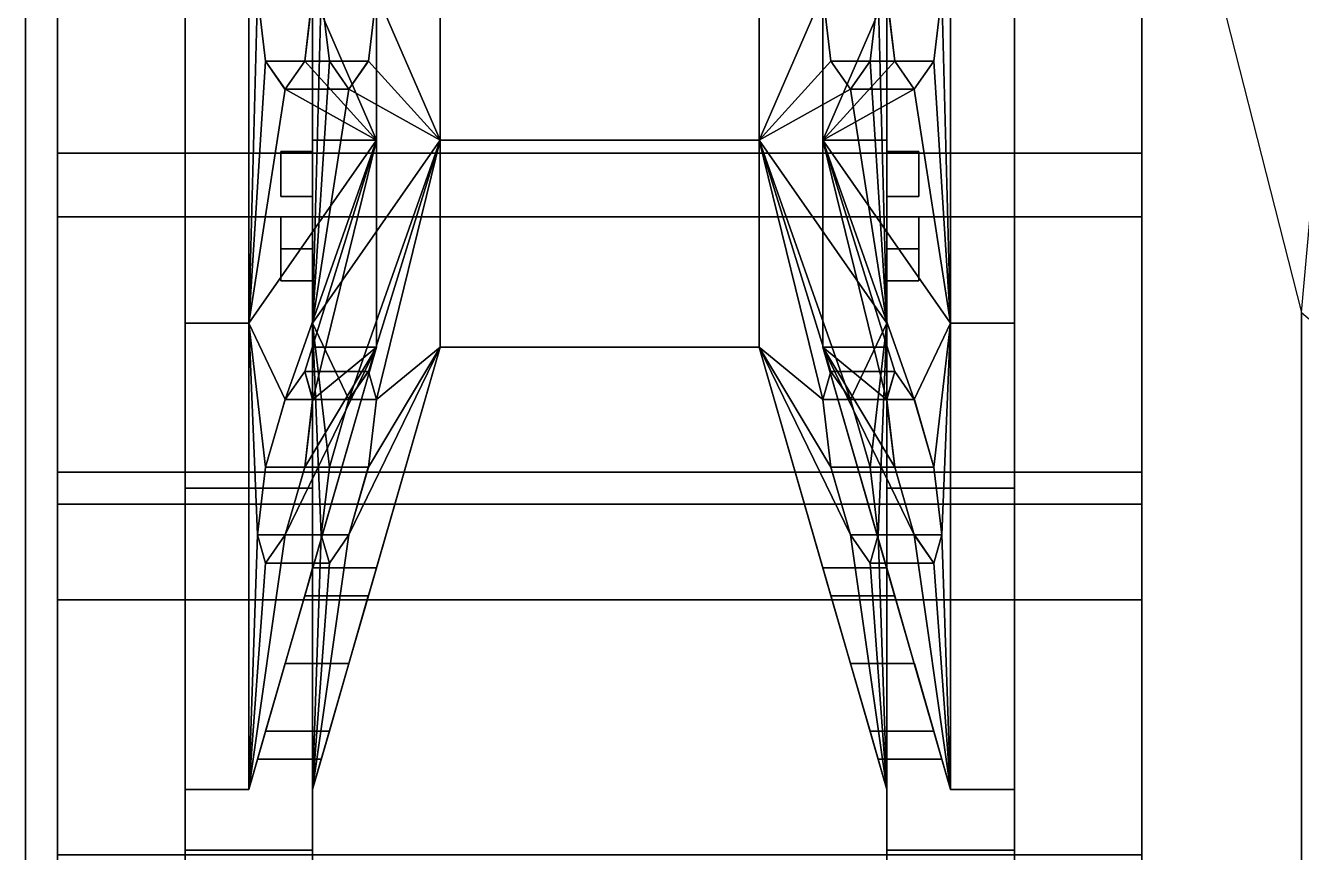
# Model space of a CAD drawing. Header units: millimetres. Extents: x -1.27 to 1.27, y -3.16 to 6.57.
# Drawn here: x -1.26 to -0.86, y -2.2692 to -2.01 of the extents above; entities that cross this region are included whole.
import ezdxf

# ---------------------------------------------------------------- set-up
doc = ezdxf.new("R2010")
doc.units = ezdxf.units.MM
for name, color, linetype in [('fenders', 6, 'Continuous'), ('tracks', 3, 'Continuous'), ('wheels', 2, 'Continuous')]:
    doc.layers.add(name, color=color, linetype=linetype)

msp = doc.modelspace()

# ---------------------------------------------------------------- linework, layer by layer
msp.add_3dface([(-0.71877, -0.53, 1.81755), (-0.71877, -0.53, 1.81755), (-1.26, -0.53, 1.17), (-0.86, -2.1, 1.17)])
at = {"layer": 'fenders'}
for points in [[(-1.26, -2.41, 1.13), (-1.26, 2.13, 1.13), (-1.26, 2.1263, 1.17), (-1.26, -0.53, 1.17)], [(-0.86, -2.1, 1.17), (-0.86, -2.41, 1.17), (-1.26, -2.41, 1.17), (-1.26, -0.53, 1.17)], [(-1.26, -0.53, 1.17), (-1.26, -2.41, 1.17), (-1.26, -2.41, 1.13)], [(-0.67, -2.26, 0.38), (-0.67, -2.26, 0.38), (-0.86, -2.41, 1.17), (-0.86, -2.1, 1.17)]]:
    msp.add_3dface(points, dxfattribs=at)
at = {"layer": 'tracks'}
for points in [[(-1.25, 0, 0.98), (-1.25, -2.07, 0.94), (-0.91, -2.07, 0.94), (-0.91, 0, 0.98)], [(-1.25, -2.05, 0.91), (-1.25, -2.07, 0.94), (-1.25, 0, 0.98), (-1.25, 0, 0.95)], [(-0.91, 0, 0.95), (-0.91, -2.05, 0.91), (-1.25, -2.05, 0.91), (-1.25, 0, 0.95)], [(-0.91, 0, 0.98), (-0.91, -2.07, 0.94), (-0.91, -2.05, 0.91), (-0.91, 0, 0.95)], [(-0.91, -2.15, 0.33), (-0.91, -1.77, 0.11), (-1.25, -1.77, 0.11), (-1.25, -2.15, 0.33)], [(-1.25, -1.77, 0.11), (-1.25, -1.8, 0.08), (-1.25, -2.16, 0.29), (-1.25, -2.15, 0.33)], [(-0.91, -2.16, 0.29), (-0.91, -1.8, 0.08), (-0.91, -1.77, 0.11), (-0.91, -2.15, 0.33)], [(-1.25, -2.16, 0.29), (-1.25, -1.8, 0.08), (-0.91, -1.8, 0.08), (-0.91, -2.16, 0.29)], [(-1.25, -2.16, 0.86), (-1.25, -2.19, 0.89), (-1.25, -2.07, 0.94), (-1.25, -2.05, 0.91)], [(-0.91, -2.05, 0.91), (-0.91, -2.16, 0.86), (-1.25, -2.16, 0.86), (-1.25, -2.05, 0.91)], [(-0.91, -2.07, 0.94), (-0.91, -2.19, 0.89), (-0.91, -2.16, 0.86), (-0.91, -2.05, 0.91)], [(-1.25, -2.07, 0.94), (-1.25, -2.19, 0.89), (-0.91, -2.19, 0.89), (-0.91, -2.07, 0.94)], [(-1.25, -2.15, 0.33), (-1.25, -2.16, 0.29), (-1.25, -2.3, 0.41), (-1.25, -2.27, 0.45)], [(-0.91, -2.27, 0.45), (-0.91, -2.15, 0.33), (-1.25, -2.15, 0.33), (-1.25, -2.27, 0.45)], [(-0.91, -2.3, 0.41), (-0.91, -2.16, 0.29), (-0.91, -2.15, 0.33), (-0.91, -2.27, 0.45)], [(-1.25, -2.3, 0.41), (-1.25, -2.16, 0.29), (-0.91, -2.16, 0.29), (-0.91, -2.3, 0.41)], [(-1.25, -2.27, 0.75), (-1.25, -2.3, 0.77), (-1.25, -2.19, 0.89), (-1.25, -2.16, 0.86)], [(-0.91, -2.16, 0.86), (-0.91, -2.27, 0.75), (-1.25, -2.27, 0.75), (-1.25, -2.16, 0.86)], [(-0.91, -2.19, 0.89), (-0.91, -2.3, 0.77), (-0.91, -2.27, 0.75), (-0.91, -2.16, 0.86)], [(-1.25, -2.19, 0.89), (-1.25, -2.3, 0.77), (-0.91, -2.3, 0.77), (-0.91, -2.19, 0.89)]]:
    msp.add_3dface(points, dxfattribs=at)
at = {"layer": 'wheels'}
for points in [[(-1.21, -1.845, 0.33153), (-1.21, -2, 0.29), (-1.21, -2.10332, 0.35055), (-1.21, -1.89668, 0.35055)], [(-1.17, -1.89668, 0.35055), (-1.17, -2.10332, 0.35055), (-1.17, -2, 0.29), (-1.17, -1.845, 0.33153)], [(-0.99, -1.89668, 0.84945), (-0.99, -2.10332, 0.84945), (-0.99, -2, 0.91), (-0.99, -1.845, 0.86847)], [(-0.95, -1.845, 0.86847), (-0.95, -2, 0.91), (-0.95, -2.10332, 0.84945), (-0.95, -1.89668, 0.84945)], [(-1.19, -2.10332, 0.35055), (-1.19, -1.89668, 0.35055), (-1.21, -1.89668, 0.35055), (-1.21, -2.10332, 0.35055)], [(-1.21, -2.155, 0.86847), (-1.21, -2, 0.91), (-1.21, -1.89668, 0.84945), (-1.21, -2.10332, 0.84945)], [(-1.19, -1.89668, 0.84945), (-1.19, -2.10332, 0.84945), (-1.21, -2.10332, 0.84945), (-1.21, -1.89668, 0.84945)], [(-1.19, -1.89668, 0.35055), (-1.19, -2.10332, 0.35055), (-1.18727, -2, 0.36)], [(-1.19, -2.10332, 0.84945), (-1.19, -1.89668, 0.84945), (-1.18727, -2, 0.84)], [(-1.17, -1.89668, 0.35055), (-1.16727, -2, 0.36), (-1.17, -2.10332, 0.35055)], [(-1.17, -2.10332, 0.84945), (-1.17, -1.89668, 0.84945), (-1.17, -2, 0.91), (-1.17, -2.155, 0.86847)], [(-1.17, -2.10332, 0.84945), (-1.16727, -2, 0.84), (-1.17, -1.89668, 0.84945)], [(-0.99, -2.10332, 0.35055), (-0.99273, -2, 0.36), (-0.99, -1.89668, 0.35055)], [(-0.99, -1.89668, 0.84945), (-0.99273, -2, 0.84), (-0.99, -2.10332, 0.84945)], [(-0.99, -2.10332, 0.35055), (-0.99, -1.89668, 0.35055), (-0.99, -2, 0.29), (-0.99, -2.155, 0.33153)], [(-0.97, -2.10332, 0.35055), (-0.97, -1.89668, 0.35055), (-0.97273, -2, 0.36)], [(-0.97, -1.89668, 0.84945), (-0.97, -2.10332, 0.84945), (-0.97273, -2, 0.84)], [(-0.97, -1.89668, 0.35055), (-0.97, -2.10332, 0.35055), (-0.95, -2.10332, 0.35055), (-0.95, -1.89668, 0.35055)], [(-0.97, -2.10332, 0.84945), (-0.97, -1.89668, 0.84945), (-0.95, -1.89668, 0.84945), (-0.95, -2.10332, 0.84945)], [(-0.95, -2.155, 0.33153), (-0.95, -2, 0.29), (-0.95, -1.89668, 0.35055), (-0.95, -2.10332, 0.35055)], [(-1.17, -1.95408, 0.48913), (-1.17, -2.04592, 0.48913), (-1.17, -2, 0.51)], [(-1.15, -1.95408, 0.48913), (-1.15, -2.04592, 0.48913), (-1.17, -2.04592, 0.48913), (-1.17, -1.95408, 0.48913)], [(-1.17, -2.04592, 0.71087), (-1.17, -1.95408, 0.71087), (-1.17, -2, 0.69)], [(-1.15, -2.04592, 0.71087), (-1.15, -1.95408, 0.71087), (-1.17, -1.95408, 0.71087), (-1.17, -2.04592, 0.71087)], [(-1.16995, -2, 0.42), (-1.16995, -2, 0.42), (-1.15, -2.04592, 0.48913), (-1.15, -1.95408, 0.48913)], [(-1.16995, -2, 0.78), (-1.16995, -2, 0.78), (-1.15, -1.95408, 0.71087), (-1.15, -2.04592, 0.71087)], [(-1.13, -1.95408, 0.48913), (-1.13, -2.04592, 0.48913), (-1.15, -2, 0.42)], [(-1.13, -2.04592, 0.71087), (-1.13, -1.95408, 0.71087), (-1.15, -2, 0.78)], [(-1.03, -1.95408, 0.48913), (-1.03, -2.04592, 0.48913), (-1.13, -2.04592, 0.48913), (-1.13, -1.95408, 0.48913)], [(-1.03, -2.04592, 0.71087), (-1.03, -1.95408, 0.71087), (-1.13, -1.95408, 0.71087), (-1.13, -2.04592, 0.71087)], [(-1.03, -2.04592, 0.48913), (-1.03, -1.95408, 0.48913), (-1.01, -2, 0.42)], [(-1.03, -1.95408, 0.71087), (-1.03, -2.04592, 0.71087), (-1.01, -2, 0.78)], [(-0.99005, -2, 0.42), (-0.99005, -2, 0.42), (-1.01, -1.95408, 0.48913), (-1.01, -2.04592, 0.48913)], [(-1.01, -2.04592, 0.48913), (-1.01, -1.95408, 0.48913), (-0.99, -1.95408, 0.48913), (-0.99, -2.04592, 0.48913)], [(-0.99005, -2, 0.78), (-0.99005, -2, 0.78), (-1.01, -2.04592, 0.71087), (-1.01, -1.95408, 0.71087)], [(-1.01, -1.95408, 0.71087), (-1.01, -2.04592, 0.71087), (-0.99, -2.04592, 0.71087), (-0.99, -1.95408, 0.71087)], [(-0.99, -2.04592, 0.48913), (-0.99, -1.95408, 0.48913), (-0.99, -2, 0.51)], [(-0.99, -1.95408, 0.71087), (-0.99, -2.04592, 0.71087), (-0.99, -2, 0.69)], [(-1.17, -2.0495, 0.5505), (-1.17, -2, 0.59), (-1.17, -2, 0.53)], [(-0.99, -2.0495, 0.6495), (-0.99, -2, 0.61), (-0.99, -2, 0.67)], [(-1.21, -2, 0.29), (-1.21, -2.155, 0.33153), (-1.21, -2.10332, 0.35055)], [(-1.17, -2, 0.29), (-1.17, -2.155, 0.33153), (-1.21, -2.155, 0.33153), (-1.21, -2, 0.29)], [(-1.17, -2.155, 0.86847), (-1.17, -2, 0.91), (-1.21, -2, 0.91), (-1.21, -2.155, 0.86847)], [(-1.19, -2.10332, 0.35055), (-1.19, -2.10332, 0.35055), (-1.18474, -2.02121, 0.36879), (-1.18727, -2, 0.36)], [(-1.18727, -2, 0.84), (-1.18727, -2, 0.84), (-1.18474, -2.02121, 0.83121), (-1.19, -2.10332, 0.84945)], [(-1.16474, -2.02121, 0.36879), (-1.16727, -2, 0.36), (-1.18727, -2, 0.36), (-1.18474, -2.02121, 0.36879)], [(-1.16727, -2, 0.84), (-1.16474, -2.02121, 0.83121), (-1.18474, -2.02121, 0.83121), (-1.18727, -2, 0.84)], [(-1.15, -2, 0.42), (-1.15249, -2.02121, 0.41121), (-1.17249, -2.02121, 0.41121), (-1.17, -2, 0.42)], [(-1.17249, -2.02121, 0.41121), (-1.17249, -2.02121, 0.41121), (-1.15, -2.04592, 0.48913), (-1.16995, -2, 0.42)], [(-1.15249, -2.02121, 0.78879), (-1.15, -2, 0.78), (-1.17, -2, 0.78), (-1.17249, -2.02121, 0.78879)], [(-1.16995, -2, 0.78), (-1.16995, -2, 0.78), (-1.15, -2.04592, 0.71087), (-1.17249, -2.02121, 0.78879)], [(-1.17, -2, 0.67), (-1.17, -2.0495, 0.6495), (-1.17, -2.04592, 0.71087)], [(-1.17, -2.04592, 0.71087), (-1.17, -2.01, 0.68), (-1.17, -2, 0.67)], [(-1.17, -2.04592, 0.71087), (-1.17, -2, 0.69), (-1.17, -2.01, 0.68)], [(-1.17, -2, 0.61), (-1.17, -2.01, 0.6), (-1.17, -2.0495, 0.6495)], [(-1.17, -2, 0.67), (-1.17, -2, 0.61), (-1.17, -2.0495, 0.6495)], [(-1.17, -2.01, 0.6), (-1.17, -2, 0.59), (-1.17, -2.0495, 0.5505)], [(-1.17, -2.0495, 0.5505), (-1.17, -2, 0.53), (-1.17, -2.04592, 0.48913)], [(-1.17, -2, 0.51), (-1.17, -2.04592, 0.48913), (-1.17, -2.01, 0.52)], [(-1.17, -2, 0.53), (-1.17, -2.01, 0.52), (-1.17, -2.04592, 0.48913)], [(-1.17, -2.10332, 0.35055), (-1.17, -2.10332, 0.35055), (-1.17, -2.155, 0.33153), (-1.17, -2, 0.29)], [(-1.16727, -2, 0.36), (-1.16474, -2.02121, 0.36879), (-1.17, -2.10332, 0.35055)], [(-1.16474, -2.02121, 0.83121), (-1.16727, -2, 0.84), (-1.17, -2.10332, 0.84945)], [(-1.15, -2, 0.42), (-1.13, -2.04592, 0.48913), (-1.15249, -2.02121, 0.41121)], [(-1.13, -2.04592, 0.71087), (-1.15, -2, 0.78), (-1.15249, -2.02121, 0.78879)], [(-1.03, -2.04592, 0.48913), (-1.01, -2, 0.42), (-1.00751, -2.02121, 0.41121)], [(-1.01, -2, 0.78), (-1.03, -2.04592, 0.71087), (-1.00751, -2.02121, 0.78879)], [(-0.99005, -2, 0.42), (-0.99005, -2, 0.42), (-1.01, -2.04592, 0.48913), (-0.98751, -2.02121, 0.41121)], [(-1.00751, -2.02121, 0.41121), (-1.01, -2, 0.42), (-0.99, -2, 0.42), (-0.98751, -2.02121, 0.41121)], [(-0.98751, -2.02121, 0.78879), (-0.98751, -2.02121, 0.78879), (-1.01, -2.04592, 0.71087), (-0.99005, -2, 0.78)], [(-1.01, -2, 0.78), (-1.00751, -2.02121, 0.78879), (-0.98751, -2.02121, 0.78879), (-0.99, -2, 0.78)], [(-0.99273, -2, 0.36), (-0.99526, -2.02121, 0.36879), (-0.97526, -2.02121, 0.36879), (-0.97273, -2, 0.36)], [(-0.99526, -2.02121, 0.36879), (-0.99273, -2, 0.36), (-0.99, -2.10332, 0.35055)], [(-0.99273, -2, 0.84), (-0.99526, -2.02121, 0.83121), (-0.99, -2.10332, 0.84945)], [(-0.99526, -2.02121, 0.83121), (-0.99273, -2, 0.84), (-0.97273, -2, 0.84), (-0.97526, -2.02121, 0.83121)], [(-0.99, -2, 0.69), (-0.99, -2.04592, 0.71087), (-0.99, -2.01, 0.68)], [(-0.99, -2, 0.67), (-0.99, -2.01, 0.68), (-0.99, -2.04592, 0.71087)], [(-0.99, -2.0495, 0.6495), (-0.99, -2, 0.67), (-0.99, -2.04592, 0.71087)], [(-0.99, -2.155, 0.33153), (-0.99, -2, 0.29), (-0.95, -2, 0.29), (-0.95, -2.155, 0.33153)], [(-0.99, -2.04592, 0.48913), (-0.99, -2.01, 0.52), (-0.99, -2, 0.53)], [(-0.99, -2.04592, 0.48913), (-0.99, -2, 0.51), (-0.99, -2.01, 0.52)], [(-0.99, -2, 0.53), (-0.99, -2.0495, 0.5505), (-0.99, -2.04592, 0.48913)], [(-0.99, -2.01, 0.6), (-0.99, -2, 0.61), (-0.99, -2.0495, 0.6495)], [(-0.99, -2, 0.53), (-0.99, -2, 0.59), (-0.99, -2.0495, 0.5505)], [(-0.99, -2, 0.59), (-0.99, -2.01, 0.6), (-0.99, -2.0495, 0.5505)], [(-0.99, -2, 0.91), (-0.99, -2.155, 0.86847), (-0.95, -2.155, 0.86847), (-0.95, -2, 0.91)], [(-0.99, -2.10332, 0.84945), (-0.99, -2.10332, 0.84945), (-0.99, -2.155, 0.86847), (-0.99, -2, 0.91)], [(-0.97273, -2, 0.36), (-0.97273, -2, 0.36), (-0.97526, -2.02121, 0.36879), (-0.97, -2.10332, 0.35055)], [(-0.97, -2.10332, 0.84945), (-0.97, -2.10332, 0.84945), (-0.97526, -2.02121, 0.83121), (-0.97273, -2, 0.84)], [(-0.95, -2, 0.91), (-0.95, -2.155, 0.86847), (-0.95, -2.10332, 0.84945)], [(-1.17, -2.0495, 0.6495), (-1.17, -2.01, 0.6), (-1.17, -2.07, 0.6)], [(-1.17, -2.07, 0.6), (-1.17, -2.01, 0.6), (-1.17, -2.0495, 0.5505)], [(-0.99, -2.07, 0.6), (-0.99, -2.01, 0.6), (-0.99, -2.0495, 0.6495)], [(-0.99, -2.0495, 0.5505), (-0.99, -2.01, 0.6), (-0.99, -2.07, 0.6)], [(-1.19, -2.10332, 0.35055), (-1.19, -2.10332, 0.35055), (-1.17861, -2.03, 0.39), (-1.18474, -2.02121, 0.36879)], [(-1.18474, -2.02121, 0.83121), (-1.18474, -2.02121, 0.83121), (-1.17861, -2.03, 0.81), (-1.19, -2.10332, 0.84945)], [(-1.15861, -2.03, 0.39), (-1.16474, -2.02121, 0.36879), (-1.18474, -2.02121, 0.36879), (-1.17861, -2.03, 0.39)], [(-1.16474, -2.02121, 0.83121), (-1.15866, -2.03, 0.81), (-1.17866, -2.03, 0.81), (-1.18474, -2.02121, 0.83121)], [(-1.15249, -2.02121, 0.41121), (-1.15861, -2.03, 0.39), (-1.17861, -2.03, 0.39), (-1.17249, -2.02121, 0.41121)], [(-1.17861, -2.03, 0.39), (-1.17861, -2.03, 0.39), (-1.15, -2.04592, 0.48913), (-1.17249, -2.02121, 0.41121)], [(-1.15861, -2.03, 0.81), (-1.15254, -2.02121, 0.78879), (-1.17254, -2.02121, 0.78879), (-1.17861, -2.03, 0.81)], [(-1.17249, -2.02121, 0.78879), (-1.17249, -2.02121, 0.78879), (-1.15, -2.04592, 0.71087), (-1.17861, -2.03, 0.81)], [(-1.16474, -2.02121, 0.36879), (-1.15861, -2.03, 0.39), (-1.17, -2.10332, 0.35055)], [(-1.15861, -2.03, 0.81), (-1.16474, -2.02121, 0.83121), (-1.17, -2.10332, 0.84945)], [(-1.15249, -2.02121, 0.41121), (-1.13, -2.04592, 0.48913), (-1.15861, -2.03, 0.39)], [(-1.13, -2.04592, 0.71087), (-1.15249, -2.02121, 0.78879), (-1.15861, -2.03, 0.81)], [(-1.03, -2.04592, 0.48913), (-1.00751, -2.02121, 0.41121), (-1.00139, -2.03, 0.39)], [(-1.00751, -2.02121, 0.78879), (-1.03, -2.04592, 0.71087), (-1.00139, -2.03, 0.81)], [(-0.98751, -2.02121, 0.41121), (-0.98751, -2.02121, 0.41121), (-1.01, -2.04592, 0.48913), (-0.98139, -2.03, 0.39)], [(-0.98139, -2.03, 0.81), (-0.98139, -2.03, 0.81), (-1.01, -2.04592, 0.71087), (-0.98751, -2.02121, 0.78879)], [(-1.00751, -2.02121, 0.78879), (-1.00139, -2.03, 0.81), (-0.98139, -2.03, 0.81), (-0.98751, -2.02121, 0.78879)], [(-1.00139, -2.03, 0.39), (-1.00746, -2.02121, 0.41121), (-0.98746, -2.02121, 0.41121), (-0.98139, -2.03, 0.39)], [(-1.00139, -2.03, 0.39), (-0.99526, -2.02121, 0.36879), (-0.99, -2.10332, 0.35055)], [(-0.99526, -2.02121, 0.83121), (-1.00139, -2.03, 0.81), (-0.99, -2.10332, 0.84945)], [(-1.00139, -2.03, 0.81), (-0.99526, -2.02121, 0.83121), (-0.97526, -2.02121, 0.83121), (-0.98139, -2.03, 0.81)], [(-0.99526, -2.02121, 0.36879), (-1.00134, -2.03, 0.39), (-0.98134, -2.03, 0.39), (-0.97526, -2.02121, 0.36879)], [(-0.97526, -2.02121, 0.36879), (-0.97526, -2.02121, 0.36879), (-0.98139, -2.03, 0.39), (-0.97, -2.10332, 0.35055)], [(-0.97, -2.10332, 0.84945), (-0.97, -2.10332, 0.84945), (-0.98139, -2.03, 0.81), (-0.97526, -2.02121, 0.83121)], [(-1.19, -2.10332, 0.35055), (-1.19, -2.10332, 0.35055), (-1.15, -2.04592, 0.48913), (-1.17861, -2.03, 0.39)], [(-1.17861, -2.03, 0.81), (-1.17861, -2.03, 0.81), (-1.15, -2.04592, 0.71087), (-1.19, -2.10332, 0.84945)], [(-1.15861, -2.03, 0.39), (-1.13, -2.04592, 0.48913), (-1.17, -2.10332, 0.35055)], [(-1.13, -2.04592, 0.71087), (-1.15861, -2.03, 0.81), (-1.17, -2.10332, 0.84945)], [(-1.03, -2.04592, 0.48913), (-1.00139, -2.03, 0.39), (-0.99, -2.10332, 0.35055)], [(-1.00139, -2.03, 0.81), (-1.03, -2.04592, 0.71087), (-0.99, -2.10332, 0.84945)], [(-0.98139, -2.03, 0.39), (-0.98139, -2.03, 0.39), (-1.01, -2.04592, 0.48913), (-0.97, -2.10332, 0.35055)], [(-0.97, -2.10332, 0.84945), (-0.97, -2.10332, 0.84945), (-1.01, -2.04592, 0.71087), (-0.98139, -2.03, 0.81)], [(-1.17861, -2.12728, 0.43029), (-1.17861, -2.12728, 0.43029), (-1.15, -2.04592, 0.48913), (-1.19, -2.10332, 0.35055)], [(-1.19, -2.10332, 0.84945), (-1.19, -2.10332, 0.84945), (-1.15, -2.04592, 0.71087), (-1.17861, -2.12728, 0.76971)], [(-1.17249, -2.11849, 0.45151), (-1.17249, -2.11849, 0.45151), (-1.15, -2.04592, 0.48913), (-1.17861, -2.12728, 0.43029)], [(-1.17861, -2.12728, 0.76971), (-1.17861, -2.12728, 0.76971), (-1.15, -2.04592, 0.71087), (-1.17249, -2.11849, 0.74849)], [(-1.16995, -2.12728, 0.47272), (-1.16995, -2.12728, 0.47272), (-1.15, -2.04592, 0.48913), (-1.17249, -2.11849, 0.45151)], [(-1.17249, -2.11849, 0.74849), (-1.17249, -2.11849, 0.74849), (-1.15, -2.04592, 0.71087), (-1.16995, -2.12728, 0.72728)], [(-1.17, -2.11087, 0.64592), (-1.17, -2.04592, 0.71087), (-1.17, -2.06364, 0.66364)], [(-1.17, -2.06364, 0.66364), (-1.17, -2.04592, 0.71087), (-1.17, -2.0495, 0.66364)], [(-1.17, -2.0495, 0.6495), (-1.17, -2.0495, 0.66364), (-1.17, -2.04592, 0.71087)], [(-1.15, -2.11087, 0.64592), (-1.15, -2.04592, 0.71087), (-1.17, -2.04592, 0.71087), (-1.17, -2.11087, 0.64592)], [(-1.17, -2.04592, 0.48913), (-1.17, -2.06364, 0.53636), (-1.17, -2.0495, 0.53636)], [(-1.17, -2.04592, 0.48913), (-1.17, -2.0495, 0.53636), (-1.17, -2.0495, 0.5505)], [(-1.17, -2.04592, 0.48913), (-1.17, -2.11087, 0.55408), (-1.17, -2.06364, 0.53636)], [(-1.15, -2.04592, 0.48913), (-1.15, -2.11087, 0.55408), (-1.17, -2.11087, 0.55408), (-1.17, -2.04592, 0.48913)], [(-1.13, -2.04592, 0.48913), (-1.15861, -2.12728, 0.43029), (-1.17, -2.10332, 0.35055)], [(-1.15861, -2.12728, 0.76971), (-1.13, -2.04592, 0.71087), (-1.17, -2.10332, 0.84945)], [(-1.16995, -2.12728, 0.72728), (-1.16995, -2.12728, 0.72728), (-1.15, -2.04592, 0.71087), (-1.15, -2.11087, 0.64592)], [(-1.16995, -2.12728, 0.47272), (-1.16995, -2.12728, 0.47272), (-1.15, -2.11087, 0.55408), (-1.15, -2.04592, 0.48913)], [(-1.13, -2.04592, 0.48913), (-1.15249, -2.11849, 0.45151), (-1.15861, -2.12728, 0.43029)], [(-1.15249, -2.11849, 0.74849), (-1.13, -2.04592, 0.71087), (-1.15861, -2.12728, 0.76971)], [(-1.13, -2.04592, 0.48913), (-1.15, -2.12728, 0.47272), (-1.15249, -2.11849, 0.45151)], [(-1.15, -2.12728, 0.72728), (-1.13, -2.04592, 0.71087), (-1.15249, -2.11849, 0.74849)], [(-1.13, -2.11087, 0.64592), (-1.13, -2.04592, 0.71087), (-1.15, -2.12728, 0.72728)], [(-1.13, -2.04592, 0.48913), (-1.13, -2.11087, 0.55408), (-1.15, -2.12728, 0.47272)], [(-1.03, -2.11087, 0.64592), (-1.03, -2.04592, 0.71087), (-1.13, -2.04592, 0.71087), (-1.13, -2.11087, 0.64592)], [(-1.03, -2.04592, 0.48913), (-1.03, -2.11087, 0.55408), (-1.13, -2.11087, 0.55408), (-1.13, -2.04592, 0.48913)], [(-1.03, -2.04592, 0.71087), (-1.03, -2.11087, 0.64592), (-1.01, -2.12728, 0.72728)], [(-1.01, -2.12728, 0.47272), (-1.03, -2.04592, 0.48913), (-1.00751, -2.11849, 0.45151)], [(-1.00751, -2.11849, 0.45151), (-1.03, -2.04592, 0.48913), (-1.00139, -2.12728, 0.43029)], [(-1.00139, -2.12728, 0.43029), (-1.03, -2.04592, 0.48913), (-0.99, -2.10332, 0.35055)], [(-1.03, -2.11087, 0.55408), (-1.03, -2.04592, 0.48913), (-1.01, -2.12728, 0.47272)], [(-1.03, -2.04592, 0.71087), (-1.01, -2.12728, 0.72728), (-1.00751, -2.11849, 0.74849)], [(-1.03, -2.04592, 0.71087), (-1.00751, -2.11849, 0.74849), (-1.00139, -2.12728, 0.76971)], [(-1.03, -2.04592, 0.71087), (-1.00139, -2.12728, 0.76971), (-0.99, -2.10332, 0.84945)], [(-0.99005, -2.12728, 0.72728), (-0.99005, -2.12728, 0.72728), (-1.01, -2.11087, 0.64592), (-1.01, -2.04592, 0.71087)], [(-1.01, -2.04592, 0.71087), (-1.01, -2.11087, 0.64592), (-0.99, -2.11087, 0.64592), (-0.99, -2.04592, 0.71087)], [(-0.97, -2.10332, 0.35055), (-0.97, -2.10332, 0.35055), (-1.01, -2.04592, 0.48913), (-0.98139, -2.12728, 0.43029)], [(-0.98139, -2.12728, 0.43029), (-0.98139, -2.12728, 0.43029), (-1.01, -2.04592, 0.48913), (-0.98751, -2.11849, 0.45151)], [(-0.98751, -2.11849, 0.45151), (-0.98751, -2.11849, 0.45151), (-1.01, -2.04592, 0.48913), (-0.99005, -2.12728, 0.47272)], [(-0.99005, -2.12728, 0.47272), (-0.99005, -2.12728, 0.47272), (-1.01, -2.04592, 0.48913), (-1.01, -2.11087, 0.55408)], [(-1.01, -2.11087, 0.55408), (-1.01, -2.04592, 0.48913), (-0.99, -2.04592, 0.48913), (-0.99, -2.11087, 0.55408)], [(-0.99005, -2.12728, 0.72728), (-0.99005, -2.12728, 0.72728), (-1.01, -2.04592, 0.71087), (-0.98751, -2.11849, 0.74849)], [(-0.98751, -2.11849, 0.74849), (-0.98751, -2.11849, 0.74849), (-1.01, -2.04592, 0.71087), (-0.98139, -2.12728, 0.76971)], [(-0.98139, -2.12728, 0.76971), (-0.98139, -2.12728, 0.76971), (-1.01, -2.04592, 0.71087), (-0.97, -2.10332, 0.84945)], [(-0.99, -2.04592, 0.71087), (-0.99, -2.11087, 0.64592), (-0.99, -2.06364, 0.66364)], [(-0.99, -2.04592, 0.71087), (-0.99, -2.0495, 0.66364), (-0.99, -2.0495, 0.6495)], [(-0.99, -2.04592, 0.71087), (-0.99, -2.06364, 0.66364), (-0.99, -2.0495, 0.66364)], [(-0.99, -2.0495, 0.5505), (-0.99, -2.0495, 0.53636), (-0.99, -2.04592, 0.48913)], [(-0.99, -2.06364, 0.53636), (-0.99, -2.04592, 0.48913), (-0.99, -2.0495, 0.53636)], [(-0.99, -2.11087, 0.55408), (-0.99, -2.04592, 0.48913), (-0.99, -2.06364, 0.53636)], [(-1.17, -2.0495, 0.66364), (-1.17, -2.0495, 0.6495), (-1.18, -2.0495, 0.6495), (-1.18, -2.0495, 0.66364)], [(-1.17, -2.0495, 0.6495), (-1.17, -2.06364, 0.6495), (-1.18, -2.06364, 0.6495), (-1.18, -2.0495, 0.6495)], [(-1.18, -2.0495, 0.6495), (-1.18, -2.06364, 0.6495), (-1.18, -2.06364, 0.66364), (-1.18, -2.0495, 0.66364)], [(-1.17, -2.06364, 0.66364), (-1.17, -2.0495, 0.66364), (-1.18, -2.0495, 0.66364), (-1.18, -2.06364, 0.66364)], [(-1.17, -2.06364, 0.5505), (-1.17, -2.0495, 0.5505), (-1.18, -2.0495, 0.5505), (-1.18, -2.06364, 0.5505)], [(-1.17, -2.0495, 0.5505), (-1.17, -2.0495, 0.53636), (-1.18, -2.0495, 0.53636), (-1.18, -2.0495, 0.5505)], [(-1.18, -2.0495, 0.5505), (-1.18, -2.0495, 0.53636), (-1.18, -2.06364, 0.53636), (-1.18, -2.06364, 0.5505)], [(-1.17, -2.0495, 0.53636), (-1.17, -2.06364, 0.53636), (-1.18, -2.06364, 0.53636), (-1.18, -2.0495, 0.53636)], [(-1.17, -2.0495, 0.6495), (-1.17, -2.07, 0.6), (-1.17, -2.11087, 0.64592)], [(-1.17, -2.07, 0.6), (-1.17, -2.0495, 0.5505), (-1.17, -2.11087, 0.55408)], [(-1.17, -2.11087, 0.64592), (-1.17, -2.06364, 0.6495), (-1.17, -2.0495, 0.6495)], [(-1.17, -2.0495, 0.5505), (-1.17, -2.06364, 0.5505), (-1.17, -2.11087, 0.55408)], [(-0.99, -2.0495, 0.6495), (-0.99, -2.06364, 0.6495), (-0.99, -2.11087, 0.64592)], [(-0.99, -2.11087, 0.55408), (-0.99, -2.06364, 0.5505), (-0.99, -2.0495, 0.5505)], [(-0.99, -2.07, 0.6), (-0.99, -2.0495, 0.6495), (-0.99, -2.11087, 0.64592)], [(-0.99, -2.0495, 0.5505), (-0.99, -2.07, 0.6), (-0.99, -2.11087, 0.55408)], [(-0.99, -2.0495, 0.66364), (-0.99, -2.06364, 0.66364), (-0.98, -2.06364, 0.66364), (-0.98, -2.0495, 0.66364)], [(-0.99, -2.0495, 0.6495), (-0.99, -2.0495, 0.66364), (-0.98, -2.0495, 0.66364), (-0.98, -2.0495, 0.6495)], [(-0.99, -2.06364, 0.6495), (-0.99, -2.0495, 0.6495), (-0.98, -2.0495, 0.6495), (-0.98, -2.06364, 0.6495)], [(-0.99, -2.06364, 0.53636), (-0.99, -2.0495, 0.53636), (-0.98, -2.0495, 0.53636), (-0.98, -2.06364, 0.53636)], [(-0.99, -2.0495, 0.5505), (-0.99, -2.06364, 0.5505), (-0.98, -2.06364, 0.5505), (-0.98, -2.0495, 0.5505)], [(-0.99, -2.0495, 0.53636), (-0.99, -2.0495, 0.5505), (-0.98, -2.0495, 0.5505), (-0.98, -2.0495, 0.53636)], [(-0.98, -2.0495, 0.6495), (-0.98, -2.0495, 0.66364), (-0.98, -2.06364, 0.66364), (-0.98, -2.06364, 0.6495)], [(-0.98, -2.0495, 0.5505), (-0.98, -2.06364, 0.5505), (-0.98, -2.06364, 0.53636), (-0.98, -2.0495, 0.53636)], [(-1.17, -2.06364, 0.6495), (-1.17, -2.06364, 0.66364), (-1.18, -2.06364, 0.66364), (-1.18, -2.06364, 0.6495)], [(-1.17, -2.06364, 0.53636), (-1.17, -2.06364, 0.5505), (-1.18, -2.06364, 0.5505), (-1.18, -2.06364, 0.53636)], [(-1.17, -2.11087, 0.64592), (-1.17, -2.06364, 0.66364), (-1.17, -2.06364, 0.6495)], [(-1.17, -2.06364, 0.53636), (-1.17, -2.11087, 0.55408), (-1.17, -2.06364, 0.5505)], [(-0.99, -2.06364, 0.66364), (-0.99, -2.11087, 0.64592), (-0.99, -2.06364, 0.6495)], [(-0.99, -2.11087, 0.55408), (-0.99, -2.06364, 0.53636), (-0.99, -2.06364, 0.5505)], [(-0.99, -2.06364, 0.66364), (-0.99, -2.06364, 0.6495), (-0.98, -2.06364, 0.6495), (-0.98, -2.06364, 0.66364)], [(-0.99, -2.06364, 0.5505), (-0.99, -2.06364, 0.53636), (-0.98, -2.06364, 0.53636), (-0.98, -2.06364, 0.5505)], [(-1.17, -2.08, 0.61), (-1.17, -2.07, 0.6), (-1.18, -2.07, 0.6), (-1.18, -2.08, 0.61)], [(-1.17, -2.07, 0.6), (-1.17, -2.08, 0.59), (-1.18, -2.08, 0.59), (-1.18, -2.07, 0.6)], [(-1.18, -2.07, 0.6), (-1.18, -2.08, 0.59), (-1.18, -2.09, 0.6), (-1.18, -2.08, 0.61)], [(-1.17, -2.11087, 0.55408), (-1.17, -2.08, 0.59), (-1.17, -2.07, 0.6)], [(-1.17, -2.07, 0.6), (-1.17, -2.08, 0.61), (-1.17, -2.11087, 0.64592)], [(-0.99, -2.07, 0.6), (-0.99, -2.08, 0.59), (-0.99, -2.11087, 0.55408)], [(-0.99, -2.11087, 0.64592), (-0.99, -2.08, 0.61), (-0.99, -2.07, 0.6)], [(-0.99, -2.07, 0.6), (-0.99, -2.08, 0.61), (-0.98, -2.08, 0.61), (-0.98, -2.07, 0.6)], [(-0.99, -2.08, 0.59), (-0.99, -2.07, 0.6), (-0.98, -2.07, 0.6), (-0.98, -2.08, 0.59)], [(-0.98, -2.07, 0.6), (-0.98, -2.08, 0.61), (-0.98, -2.09, 0.6), (-0.98, -2.08, 0.59)], [(-1.17, -2.09, 0.6), (-1.17, -2.08, 0.61), (-1.18, -2.08, 0.61), (-1.18, -2.09, 0.6)], [(-1.17, -2.08, 0.59), (-1.17, -2.09, 0.6), (-1.18, -2.09, 0.6), (-1.18, -2.08, 0.59)], [(-1.17, -2.11087, 0.55408), (-1.17, -2.09, 0.6), (-1.17, -2.08, 0.59)], [(-1.17, -2.09, 0.6), (-1.17, -2.11087, 0.64592), (-1.17, -2.08, 0.61)], [(-0.99, -2.09, 0.6), (-0.99, -2.11087, 0.55408), (-0.99, -2.08, 0.59)], [(-0.99, -2.11087, 0.64592), (-0.99, -2.09, 0.6), (-0.99, -2.08, 0.61)], [(-0.99, -2.08, 0.61), (-0.99, -2.09, 0.6), (-0.98, -2.09, 0.6), (-0.98, -2.08, 0.61)], [(-0.99, -2.09, 0.6), (-0.99, -2.08, 0.59), (-0.98, -2.08, 0.59), (-0.98, -2.09, 0.6)], [(-1.17, -2.11087, 0.55408), (-1.17, -2.11087, 0.64592), (-1.17, -2.09, 0.6)], [(-0.99, -2.11087, 0.64592), (-0.99, -2.11087, 0.55408), (-0.99, -2.09, 0.6)], [(-1.21, -2.155, 0.33153), (-1.21, -2.26847, 0.445), (-1.21, -2.24945, 0.49668), (-1.21, -2.10332, 0.35055)], [(-1.19, -2.24945, 0.49668), (-1.19, -2.10332, 0.35055), (-1.21, -2.10332, 0.35055), (-1.21, -2.24945, 0.49668)], [(-1.21, -2.26847, 0.755), (-1.21, -2.155, 0.86847), (-1.21, -2.10332, 0.84945), (-1.21, -2.24945, 0.70332)], [(-1.19, -2.10332, 0.84945), (-1.19, -2.24945, 0.70332), (-1.21, -2.24945, 0.70332), (-1.21, -2.10332, 0.84945)], [(-1.19, -2.10332, 0.35055), (-1.19, -2.24945, 0.49668), (-1.18727, -2.16971, 0.43029)], [(-1.18727, -2.16971, 0.43029), (-1.18727, -2.16971, 0.43029), (-1.18474, -2.14849, 0.42151), (-1.19, -2.10332, 0.35055)], [(-1.18474, -2.14849, 0.42151), (-1.18474, -2.14849, 0.42151), (-1.17861, -2.12728, 0.43029), (-1.19, -2.10332, 0.35055)], [(-1.19, -2.24945, 0.70332), (-1.19, -2.10332, 0.84945), (-1.18727, -2.16971, 0.76971)], [(-1.19, -2.10332, 0.84945), (-1.19, -2.10332, 0.84945), (-1.18474, -2.14849, 0.77849), (-1.18727, -2.16971, 0.76971)], [(-1.19, -2.10332, 0.84945), (-1.19, -2.10332, 0.84945), (-1.17861, -2.12728, 0.76971), (-1.18474, -2.14849, 0.77849)], [(-1.17, -2.10332, 0.35055), (-1.17, -2.24945, 0.49668), (-1.17, -2.26847, 0.445), (-1.17, -2.155, 0.33153)], [(-1.17, -2.10332, 0.35055), (-1.16727, -2.16971, 0.43029), (-1.17, -2.24945, 0.49668)], [(-1.16474, -2.14849, 0.42151), (-1.16727, -2.16971, 0.43029), (-1.17, -2.10332, 0.35055)], [(-1.15861, -2.12728, 0.43029), (-1.16474, -2.14849, 0.42151), (-1.17, -2.10332, 0.35055)], [(-1.17, -2.24945, 0.70332), (-1.17, -2.10332, 0.84945), (-1.17, -2.155, 0.86847), (-1.17, -2.26847, 0.755)], [(-1.17, -2.24945, 0.70332), (-1.16727, -2.16971, 0.76971), (-1.17, -2.10332, 0.84945)], [(-1.16727, -2.16971, 0.76971), (-1.16474, -2.14849, 0.77849), (-1.17, -2.10332, 0.84945)], [(-1.16474, -2.14849, 0.77849), (-1.15861, -2.12728, 0.76971), (-1.17, -2.10332, 0.84945)], [(-0.99526, -2.14849, 0.42151), (-1.00139, -2.12728, 0.43029), (-0.99, -2.10332, 0.35055)], [(-1.00139, -2.12728, 0.76971), (-0.99526, -2.14849, 0.77849), (-0.99, -2.10332, 0.84945)], [(-0.99273, -2.16971, 0.43029), (-0.99526, -2.14849, 0.42151), (-0.99, -2.10332, 0.35055)], [(-0.99526, -2.14849, 0.77849), (-0.99273, -2.16971, 0.76971), (-0.99, -2.10332, 0.84945)], [(-0.99, -2.24945, 0.49668), (-0.99273, -2.16971, 0.43029), (-0.99, -2.10332, 0.35055)], [(-0.99, -2.10332, 0.84945), (-0.99273, -2.16971, 0.76971), (-0.99, -2.24945, 0.70332)], [(-0.99, -2.24945, 0.49668), (-0.99, -2.10332, 0.35055), (-0.99, -2.155, 0.33153), (-0.99, -2.26847, 0.445)], [(-0.99, -2.10332, 0.84945), (-0.99, -2.24945, 0.70332), (-0.99, -2.26847, 0.755), (-0.99, -2.155, 0.86847)], [(-0.97, -2.10332, 0.35055), (-0.97, -2.10332, 0.35055), (-0.98139, -2.12728, 0.43029), (-0.97526, -2.14849, 0.42151)], [(-0.97526, -2.14849, 0.77849), (-0.97526, -2.14849, 0.77849), (-0.98139, -2.12728, 0.76971), (-0.97, -2.10332, 0.84945)], [(-0.97, -2.10332, 0.35055), (-0.97, -2.10332, 0.35055), (-0.97526, -2.14849, 0.42151), (-0.97273, -2.16971, 0.43029)], [(-0.97273, -2.16971, 0.76971), (-0.97273, -2.16971, 0.76971), (-0.97526, -2.14849, 0.77849), (-0.97, -2.10332, 0.84945)], [(-0.97, -2.24945, 0.49668), (-0.97, -2.10332, 0.35055), (-0.97273, -2.16971, 0.43029)], [(-0.97, -2.10332, 0.84945), (-0.97, -2.24945, 0.70332), (-0.97273, -2.16971, 0.76971)], [(-0.97, -2.10332, 0.35055), (-0.97, -2.24945, 0.49668), (-0.95, -2.24945, 0.49668), (-0.95, -2.10332, 0.35055)], [(-0.97, -2.24945, 0.70332), (-0.97, -2.10332, 0.84945), (-0.95, -2.10332, 0.84945), (-0.95, -2.24945, 0.70332)], [(-0.95, -2.26847, 0.445), (-0.95, -2.155, 0.33153), (-0.95, -2.10332, 0.35055), (-0.95, -2.24945, 0.49668)], [(-0.95, -2.155, 0.86847), (-0.95, -2.26847, 0.755), (-0.95, -2.24945, 0.70332), (-0.95, -2.10332, 0.84945)], [(-1.17861, -2.16971, 0.72728), (-1.17861, -2.16971, 0.72728), (-1.15, -2.11087, 0.64592), (-1.19, -2.24945, 0.70332)], [(-1.19, -2.24945, 0.70332), (-1.19, -2.24945, 0.70332), (-1.15, -2.11087, 0.64592), (-1.17861, -2.21, 0.63)], [(-1.17861, -2.21, 0.57), (-1.17861, -2.21, 0.57), (-1.15, -2.11087, 0.55408), (-1.19, -2.24945, 0.49668)], [(-1.19, -2.24945, 0.49668), (-1.19, -2.24945, 0.49668), (-1.15, -2.11087, 0.55408), (-1.17861, -2.16971, 0.47272)], [(-1.17249, -2.14849, 0.71849), (-1.17249, -2.14849, 0.71849), (-1.15, -2.11087, 0.64592), (-1.17861, -2.16971, 0.72728)], [(-1.17861, -2.21, 0.63), (-1.17861, -2.21, 0.63), (-1.15, -2.11087, 0.64592), (-1.17249, -2.18879, 0.62121)], [(-1.17249, -2.18879, 0.57879), (-1.17249, -2.18879, 0.57879), (-1.15, -2.11087, 0.55408), (-1.17861, -2.21, 0.57)], [(-1.17861, -2.16971, 0.47272), (-1.17861, -2.16971, 0.47272), (-1.15, -2.11087, 0.55408), (-1.17249, -2.14849, 0.48151)], [(-1.16995, -2.12728, 0.72728), (-1.16995, -2.12728, 0.72728), (-1.15, -2.11087, 0.64592), (-1.17249, -2.14849, 0.71849)], [(-1.17249, -2.18879, 0.62121), (-1.17249, -2.18879, 0.62121), (-1.15, -2.11087, 0.64592), (-1.16995, -2.18, 0.6)], [(-1.16995, -2.18, 0.6), (-1.16995, -2.18, 0.6), (-1.15, -2.11087, 0.55408), (-1.17249, -2.18879, 0.57879)], [(-1.17249, -2.14849, 0.48151), (-1.17249, -2.14849, 0.48151), (-1.15, -2.11087, 0.55408), (-1.16995, -2.12728, 0.47272)], [(-1.13, -2.11087, 0.64592), (-1.15861, -2.16971, 0.72728), (-1.17, -2.24945, 0.70332)], [(-1.15861, -2.21, 0.63), (-1.13, -2.11087, 0.64592), (-1.17, -2.24945, 0.70332)], [(-1.15, -2.11087, 0.55408), (-1.15, -2.11087, 0.64592), (-1.17, -2.11087, 0.64592), (-1.17, -2.11087, 0.55408)], [(-1.13, -2.11087, 0.55408), (-1.15861, -2.21, 0.57), (-1.17, -2.24945, 0.49668)], [(-1.15861, -2.16971, 0.47272), (-1.13, -2.11087, 0.55408), (-1.17, -2.24945, 0.49668)], [(-1.16995, -2.18, 0.6), (-1.16995, -2.18, 0.6), (-1.15, -2.11087, 0.64592), (-1.15, -2.11087, 0.55408)], [(-1.13, -2.11087, 0.64592), (-1.15249, -2.14849, 0.71849), (-1.15861, -2.16971, 0.72728)], [(-1.15249, -2.18879, 0.62121), (-1.13, -2.11087, 0.64592), (-1.15861, -2.21, 0.63)], [(-1.13, -2.11087, 0.55408), (-1.15249, -2.18879, 0.57879), (-1.15861, -2.21, 0.57)], [(-1.15249, -2.14849, 0.48151), (-1.13, -2.11087, 0.55408), (-1.15861, -2.16971, 0.47272)], [(-1.13, -2.11087, 0.64592), (-1.15, -2.12728, 0.72728), (-1.15249, -2.14849, 0.71849)], [(-1.15, -2.18, 0.6), (-1.13, -2.11087, 0.64592), (-1.15249, -2.18879, 0.62121)], [(-1.13, -2.11087, 0.55408), (-1.15, -2.18, 0.6), (-1.15249, -2.18879, 0.57879)], [(-1.15, -2.12728, 0.47272), (-1.13, -2.11087, 0.55408), (-1.15249, -2.14849, 0.48151)], [(-1.13, -2.11087, 0.55408), (-1.13, -2.11087, 0.64592), (-1.15, -2.18, 0.6)], [(-1.03, -2.11087, 0.55408), (-1.03, -2.11087, 0.64592), (-1.13, -2.11087, 0.64592), (-1.13, -2.11087, 0.55408)], [(-1.01, -2.12728, 0.72728), (-1.03, -2.11087, 0.64592), (-1.00751, -2.14849, 0.71849)], [(-1.00751, -2.14849, 0.71849), (-1.03, -2.11087, 0.64592), (-1.00139, -2.16971, 0.72728)], [(-1.00139, -2.16971, 0.72728), (-1.03, -2.11087, 0.64592), (-0.99, -2.24945, 0.70332)], [(-1.03, -2.11087, 0.64592), (-1.00139, -2.21, 0.63), (-0.99, -2.24945, 0.70332)], [(-1.03, -2.11087, 0.64592), (-1.01, -2.18, 0.6), (-1.00751, -2.18879, 0.62121)], [(-1.03, -2.11087, 0.64592), (-1.00751, -2.18879, 0.62121), (-1.00139, -2.21, 0.63)], [(-1.01, -2.18, 0.6), (-1.03, -2.11087, 0.55408), (-1.00751, -2.18879, 0.57879)], [(-1.00751, -2.18879, 0.57879), (-1.03, -2.11087, 0.55408), (-1.00139, -2.21, 0.57)], [(-1.00139, -2.21, 0.57), (-1.03, -2.11087, 0.55408), (-0.99, -2.24945, 0.49668)], [(-1.03, -2.11087, 0.64592), (-1.03, -2.11087, 0.55408), (-1.01, -2.18, 0.6)], [(-1.03, -2.11087, 0.55408), (-1.01, -2.12728, 0.47272), (-1.00751, -2.14849, 0.48151)], [(-1.03, -2.11087, 0.55408), (-1.00751, -2.14849, 0.48151), (-1.00139, -2.16971, 0.47272)], [(-1.03, -2.11087, 0.55408), (-1.00139, -2.16971, 0.47272), (-0.99, -2.24945, 0.49668)], [(-0.97, -2.24945, 0.70332), (-0.97, -2.24945, 0.70332), (-1.01, -2.11087, 0.64592), (-0.98139, -2.16971, 0.72728)], [(-0.98139, -2.16971, 0.72728), (-0.98139, -2.16971, 0.72728), (-1.01, -2.11087, 0.64592), (-0.98751, -2.14849, 0.71849)], [(-0.98751, -2.14849, 0.71849), (-0.98751, -2.14849, 0.71849), (-1.01, -2.11087, 0.64592), (-0.99005, -2.12728, 0.72728)], [(-0.98139, -2.21, 0.63), (-0.98139, -2.21, 0.63), (-1.01, -2.11087, 0.64592), (-0.97, -2.24945, 0.70332)], [(-0.99005, -2.18, 0.6), (-0.99005, -2.18, 0.6), (-1.01, -2.11087, 0.64592), (-0.98751, -2.18879, 0.62121)], [(-0.98751, -2.18879, 0.62121), (-0.98751, -2.18879, 0.62121), (-1.01, -2.11087, 0.64592), (-0.98139, -2.21, 0.63)], [(-0.97, -2.24945, 0.49668), (-0.97, -2.24945, 0.49668), (-1.01, -2.11087, 0.55408), (-0.98139, -2.21, 0.57)], [(-0.98139, -2.21, 0.57), (-0.98139, -2.21, 0.57), (-1.01, -2.11087, 0.55408), (-0.98751, -2.18879, 0.57879)], [(-0.98751, -2.18879, 0.57879), (-0.98751, -2.18879, 0.57879), (-1.01, -2.11087, 0.55408), (-0.99005, -2.18, 0.6)], [(-0.99005, -2.18, 0.6), (-0.99005, -2.18, 0.6), (-1.01, -2.11087, 0.55408), (-1.01, -2.11087, 0.64592)], [(-0.99005, -2.12728, 0.47272), (-0.99005, -2.12728, 0.47272), (-1.01, -2.11087, 0.55408), (-0.98751, -2.14849, 0.48151)], [(-0.98751, -2.14849, 0.48151), (-0.98751, -2.14849, 0.48151), (-1.01, -2.11087, 0.55408), (-0.98139, -2.16971, 0.47272)], [(-0.98139, -2.16971, 0.47272), (-0.98139, -2.16971, 0.47272), (-1.01, -2.11087, 0.55408), (-0.97, -2.24945, 0.49668)], [(-1.01, -2.11087, 0.64592), (-1.01, -2.11087, 0.55408), (-0.99, -2.11087, 0.55408), (-0.99, -2.11087, 0.64592)], [(-1.15861, -2.12728, 0.43029), (-1.15254, -2.11849, 0.45151), (-1.17254, -2.11849, 0.45151), (-1.17861, -2.12728, 0.43029)], [(-1.15249, -2.11849, 0.74849), (-1.15861, -2.12728, 0.76971), (-1.17861, -2.12728, 0.76971), (-1.17249, -2.11849, 0.74849)], [(-1.15249, -2.11849, 0.45151), (-1.15, -2.12728, 0.47272), (-1.17, -2.12728, 0.47272), (-1.17249, -2.11849, 0.45151)], [(-1.15, -2.12728, 0.72728), (-1.15249, -2.11849, 0.74849), (-1.17249, -2.11849, 0.74849), (-1.17, -2.12728, 0.72728)], [(-1.01, -2.12728, 0.47272), (-1.00751, -2.11849, 0.45151), (-0.98751, -2.11849, 0.45151), (-0.99, -2.12728, 0.47272)], [(-1.00751, -2.11849, 0.74849), (-1.01, -2.12728, 0.72728), (-0.99, -2.12728, 0.72728), (-0.98751, -2.11849, 0.74849)], [(-1.00751, -2.11849, 0.45151), (-1.00139, -2.12728, 0.43029), (-0.98139, -2.12728, 0.43029), (-0.98751, -2.11849, 0.45151)], [(-1.00139, -2.12728, 0.76971), (-1.00746, -2.11849, 0.74849), (-0.98746, -2.11849, 0.74849), (-0.98139, -2.12728, 0.76971)], [(-1.16474, -2.14849, 0.42151), (-1.15866, -2.12728, 0.43029), (-1.17866, -2.12728, 0.43029), (-1.18474, -2.14849, 0.42151)], [(-1.15861, -2.12728, 0.76971), (-1.16474, -2.14849, 0.77849), (-1.18474, -2.14849, 0.77849), (-1.17861, -2.12728, 0.76971)], [(-1.15, -2.12728, 0.47272), (-1.15249, -2.14849, 0.48151), (-1.17249, -2.14849, 0.48151), (-1.17, -2.12728, 0.47272)], [(-1.15249, -2.14849, 0.71849), (-1.15, -2.12728, 0.72728), (-1.17, -2.12728, 0.72728), (-1.17249, -2.14849, 0.71849)], [(-1.00751, -2.14849, 0.48151), (-1.01, -2.12728, 0.47272), (-0.99, -2.12728, 0.47272), (-0.98751, -2.14849, 0.48151)], [(-1.01, -2.12728, 0.72728), (-1.00751, -2.14849, 0.71849), (-0.98751, -2.14849, 0.71849), (-0.99, -2.12728, 0.72728)], [(-1.00139, -2.12728, 0.43029), (-0.99526, -2.14849, 0.42151), (-0.97526, -2.14849, 0.42151), (-0.98139, -2.12728, 0.43029)], [(-0.99526, -2.14849, 0.77849), (-1.00134, -2.12728, 0.76971), (-0.98134, -2.12728, 0.76971), (-0.97526, -2.14849, 0.77849)], [(-1.16727, -2.16971, 0.43029), (-1.16474, -2.14849, 0.42151), (-1.18474, -2.14849, 0.42151), (-1.18727, -2.16971, 0.43029)], [(-1.16474, -2.14849, 0.77849), (-1.16727, -2.16971, 0.76971), (-1.18727, -2.16971, 0.76971), (-1.18474, -2.14849, 0.77849)], [(-1.15249, -2.14849, 0.48151), (-1.15861, -2.16971, 0.47272), (-1.17861, -2.16971, 0.47272), (-1.17249, -2.14849, 0.48151)], [(-1.15861, -2.16971, 0.72728), (-1.15254, -2.14849, 0.71849), (-1.17254, -2.14849, 0.71849), (-1.17861, -2.16971, 0.72728)], [(-1.00751, -2.14849, 0.71849), (-1.00139, -2.16971, 0.72728), (-0.98139, -2.16971, 0.72728), (-0.98751, -2.14849, 0.71849)], [(-1.00139, -2.16971, 0.47272), (-1.00746, -2.14849, 0.48151), (-0.98746, -2.14849, 0.48151), (-0.98139, -2.16971, 0.47272)], [(-0.99526, -2.14849, 0.42151), (-0.99273, -2.16971, 0.43029), (-0.97273, -2.16971, 0.43029), (-0.97526, -2.14849, 0.42151)], [(-0.99273, -2.16971, 0.76971), (-0.99526, -2.14849, 0.77849), (-0.97526, -2.14849, 0.77849), (-0.97273, -2.16971, 0.76971)], [(-1.17, -2.155, 0.33153), (-1.17, -2.26847, 0.445), (-1.21, -2.26847, 0.445), (-1.21, -2.155, 0.33153)], [(-1.17, -2.26847, 0.755), (-1.17, -2.155, 0.86847), (-1.21, -2.155, 0.86847), (-1.21, -2.26847, 0.755)], [(-0.99, -2.26847, 0.445), (-0.99, -2.155, 0.33153), (-0.95, -2.155, 0.33153), (-0.95, -2.26847, 0.445)], [(-0.99, -2.155, 0.86847), (-0.99, -2.26847, 0.755), (-0.95, -2.26847, 0.755), (-0.95, -2.155, 0.86847)], [(-1.19, -2.24945, 0.49668), (-1.19, -2.24945, 0.49668), (-1.18474, -2.17849, 0.45151), (-1.18727, -2.16971, 0.43029)], [(-1.19, -2.24945, 0.49668), (-1.19, -2.24945, 0.49668), (-1.17861, -2.16971, 0.47272), (-1.18474, -2.17849, 0.45151)], [(-1.18727, -2.16971, 0.76971), (-1.18727, -2.16971, 0.76971), (-1.18474, -2.17849, 0.74849), (-1.19, -2.24945, 0.70332)], [(-1.18474, -2.17849, 0.74849), (-1.18474, -2.17849, 0.74849), (-1.17861, -2.16971, 0.72728), (-1.19, -2.24945, 0.70332)], [(-1.16474, -2.17849, 0.45151), (-1.16727, -2.16971, 0.43029), (-1.18727, -2.16971, 0.43029), (-1.18474, -2.17849, 0.45151)], [(-1.16727, -2.16971, 0.76971), (-1.16474, -2.17849, 0.74849), (-1.18474, -2.17849, 0.74849), (-1.18727, -2.16971, 0.76971)], [(-1.15861, -2.16971, 0.47272), (-1.16474, -2.17849, 0.45151), (-1.18474, -2.17849, 0.45151), (-1.17861, -2.16971, 0.47272)], [(-1.16474, -2.17849, 0.74849), (-1.15866, -2.16971, 0.72728), (-1.17866, -2.16971, 0.72728), (-1.18474, -2.17849, 0.74849)], [(-1.16727, -2.16971, 0.43029), (-1.16474, -2.17849, 0.45151), (-1.17, -2.24945, 0.49668)], [(-1.16474, -2.17849, 0.45151), (-1.15861, -2.16971, 0.47272), (-1.17, -2.24945, 0.49668)], [(-1.16474, -2.17849, 0.74849), (-1.16727, -2.16971, 0.76971), (-1.17, -2.24945, 0.70332)], [(-1.15861, -2.16971, 0.72728), (-1.16474, -2.17849, 0.74849), (-1.17, -2.24945, 0.70332)], [(-1.00139, -2.16971, 0.47272), (-0.99526, -2.17849, 0.45151), (-0.99, -2.24945, 0.49668)], [(-1.00139, -2.16971, 0.72728), (-0.99526, -2.17849, 0.74849), (-0.97526, -2.17849, 0.74849), (-0.98139, -2.16971, 0.72728)], [(-0.99526, -2.17849, 0.74849), (-1.00139, -2.16971, 0.72728), (-0.99, -2.24945, 0.70332)], [(-0.99526, -2.17849, 0.45151), (-1.00134, -2.16971, 0.47272), (-0.98134, -2.16971, 0.47272), (-0.97526, -2.17849, 0.45151)], [(-0.99273, -2.16971, 0.43029), (-0.99526, -2.17849, 0.45151), (-0.97526, -2.17849, 0.45151), (-0.97273, -2.16971, 0.43029)], [(-0.99526, -2.17849, 0.45151), (-0.99273, -2.16971, 0.43029), (-0.99, -2.24945, 0.49668)], [(-0.99526, -2.17849, 0.74849), (-0.99273, -2.16971, 0.76971), (-0.97273, -2.16971, 0.76971), (-0.97526, -2.17849, 0.74849)], [(-0.99273, -2.16971, 0.76971), (-0.99526, -2.17849, 0.74849), (-0.99, -2.24945, 0.70332)], [(-0.97526, -2.17849, 0.45151), (-0.97526, -2.17849, 0.45151), (-0.98139, -2.16971, 0.47272), (-0.97, -2.24945, 0.49668)], [(-0.97, -2.24945, 0.70332), (-0.97, -2.24945, 0.70332), (-0.98139, -2.16971, 0.72728), (-0.97526, -2.17849, 0.74849)], [(-0.97273, -2.16971, 0.43029), (-0.97273, -2.16971, 0.43029), (-0.97526, -2.17849, 0.45151), (-0.97, -2.24945, 0.49668)], [(-0.97, -2.24945, 0.70332), (-0.97, -2.24945, 0.70332), (-0.97526, -2.17849, 0.74849), (-0.97273, -2.16971, 0.76971)], [(-1.15249, -2.18879, 0.57879), (-1.15, -2.18, 0.6), (-1.17, -2.18, 0.6), (-1.17249, -2.18879, 0.57879)], [(-1.15, -2.18, 0.6), (-1.15249, -2.18879, 0.62121), (-1.17249, -2.18879, 0.62121), (-1.17, -2.18, 0.6)], [(-1.01, -2.18, 0.6), (-1.00751, -2.18879, 0.57879), (-0.98751, -2.18879, 0.57879), (-0.99, -2.18, 0.6)], [(-1.00751, -2.18879, 0.62121), (-1.01, -2.18, 0.6), (-0.99, -2.18, 0.6), (-0.98751, -2.18879, 0.62121)], [(-1.15861, -2.21, 0.57), (-1.15254, -2.18879, 0.57879), (-1.17254, -2.18879, 0.57879), (-1.17861, -2.21, 0.57)], [(-1.15249, -2.18879, 0.62121), (-1.15861, -2.21, 0.63), (-1.17861, -2.21, 0.63), (-1.17249, -2.18879, 0.62121)], [(-1.00751, -2.18879, 0.57879), (-1.00139, -2.21, 0.57), (-0.98139, -2.21, 0.57), (-0.98751, -2.18879, 0.57879)], [(-1.00139, -2.21, 0.63), (-1.00746, -2.18879, 0.62121), (-0.98746, -2.18879, 0.62121), (-0.98139, -2.21, 0.63)], [(-1.19, -2.24945, 0.70332), (-1.19, -2.24945, 0.70332), (-1.17861, -2.21, 0.63), (-1.18474, -2.23121, 0.62121)], [(-1.18474, -2.23121, 0.57879), (-1.18474, -2.23121, 0.57879), (-1.17861, -2.21, 0.57), (-1.19, -2.24945, 0.49668)], [(-1.16474, -2.23121, 0.57879), (-1.15866, -2.21, 0.57), (-1.17866, -2.21, 0.57), (-1.18474, -2.23121, 0.57879)], [(-1.15861, -2.21, 0.63), (-1.16474, -2.23121, 0.62121), (-1.18474, -2.23121, 0.62121), (-1.17861, -2.21, 0.63)], [(-1.16474, -2.23121, 0.62121), (-1.15861, -2.21, 0.63), (-1.17, -2.24945, 0.70332)], [(-1.15861, -2.21, 0.57), (-1.16474, -2.23121, 0.57879), (-1.17, -2.24945, 0.49668)], [(-1.00139, -2.21, 0.63), (-0.99526, -2.23121, 0.62121), (-0.99, -2.24945, 0.70332)], [(-1.00139, -2.21, 0.57), (-0.99526, -2.23121, 0.57879), (-0.97526, -2.23121, 0.57879), (-0.98139, -2.21, 0.57)], [(-0.99526, -2.23121, 0.57879), (-1.00139, -2.21, 0.57), (-0.99, -2.24945, 0.49668)], [(-0.99526, -2.23121, 0.62121), (-1.00134, -2.21, 0.63), (-0.98134, -2.21, 0.63), (-0.97526, -2.23121, 0.62121)], [(-0.97526, -2.23121, 0.62121), (-0.97526, -2.23121, 0.62121), (-0.98139, -2.21, 0.63), (-0.97, -2.24945, 0.70332)], [(-0.97, -2.24945, 0.49668), (-0.97, -2.24945, 0.49668), (-0.98139, -2.21, 0.57), (-0.97526, -2.23121, 0.57879)], [(-1.19, -2.24945, 0.70332), (-1.19, -2.24945, 0.70332), (-1.18474, -2.23121, 0.62121), (-1.18727, -2.24, 0.6)], [(-1.18727, -2.24, 0.6), (-1.18727, -2.24, 0.6), (-1.18474, -2.23121, 0.57879), (-1.19, -2.24945, 0.49668)], [(-1.16727, -2.24, 0.6), (-1.16474, -2.23121, 0.57879), (-1.18474, -2.23121, 0.57879), (-1.18727, -2.24, 0.6)], [(-1.16474, -2.23121, 0.62121), (-1.16727, -2.24, 0.6), (-1.18727, -2.24, 0.6), (-1.18474, -2.23121, 0.62121)], [(-1.16727, -2.24, 0.6), (-1.16474, -2.23121, 0.62121), (-1.17, -2.24945, 0.70332)], [(-1.16474, -2.23121, 0.57879), (-1.16727, -2.24, 0.6), (-1.17, -2.24945, 0.49668)], [(-0.99526, -2.23121, 0.62121), (-0.99273, -2.24, 0.6), (-0.99, -2.24945, 0.70332)], [(-0.99526, -2.23121, 0.57879), (-0.99273, -2.24, 0.6), (-0.97273, -2.24, 0.6), (-0.97526, -2.23121, 0.57879)], [(-0.99273, -2.24, 0.6), (-0.99526, -2.23121, 0.62121), (-0.97526, -2.23121, 0.62121), (-0.97273, -2.24, 0.6)], [(-0.99273, -2.24, 0.6), (-0.99526, -2.23121, 0.57879), (-0.99, -2.24945, 0.49668)], [(-0.97273, -2.24, 0.6), (-0.97273, -2.24, 0.6), (-0.97526, -2.23121, 0.62121), (-0.97, -2.24945, 0.70332)], [(-0.97, -2.24945, 0.49668), (-0.97, -2.24945, 0.49668), (-0.97526, -2.23121, 0.57879), (-0.97273, -2.24, 0.6)], [(-1.19, -2.24945, 0.49668), (-1.19, -2.24945, 0.70332), (-1.18727, -2.24, 0.6)], [(-1.17, -2.24945, 0.49668), (-1.16727, -2.24, 0.6), (-1.17, -2.24945, 0.70332)], [(-0.99, -2.24945, 0.70332), (-0.99273, -2.24, 0.6), (-0.99, -2.24945, 0.49668)], [(-0.97, -2.24945, 0.70332), (-0.97, -2.24945, 0.49668), (-0.97273, -2.24, 0.6)], [(-1.21, -2.31, 0.6), (-1.21, -2.26847, 0.755), (-1.21, -2.24945, 0.70332)], [(-1.21, -2.26847, 0.445), (-1.21, -2.31, 0.6), (-1.21, -2.24945, 0.70332), (-1.21, -2.24945, 0.49668)], [(-1.19, -2.24945, 0.70332), (-1.19, -2.24945, 0.49668), (-1.21, -2.24945, 0.49668), (-1.21, -2.24945, 0.70332)], [(-1.17, -2.24945, 0.70332), (-1.17, -2.24945, 0.70332), (-1.17, -2.26847, 0.755), (-1.17, -2.31, 0.6)], [(-1.17, -2.24945, 0.49668), (-1.17, -2.24945, 0.70332), (-1.17, -2.31, 0.6), (-1.17, -2.26847, 0.445)], [(-0.99, -2.24945, 0.70332), (-0.99, -2.24945, 0.49668), (-0.99, -2.31, 0.6), (-0.99, -2.26847, 0.755)], [(-0.99, -2.24945, 0.49668), (-0.99, -2.24945, 0.49668), (-0.99, -2.26847, 0.445), (-0.99, -2.31, 0.6)], [(-0.97, -2.24945, 0.49668), (-0.97, -2.24945, 0.70332), (-0.95, -2.24945, 0.70332), (-0.95, -2.24945, 0.49668)], [(-0.95, -2.26847, 0.755), (-0.95, -2.31, 0.6), (-0.95, -2.24945, 0.49668), (-0.95, -2.24945, 0.70332)], [(-0.95, -2.31, 0.6), (-0.95, -2.26847, 0.445), (-0.95, -2.24945, 0.49668)], [(-1.17, -2.31, 0.6), (-1.17, -2.26847, 0.755), (-1.21, -2.26847, 0.755), (-1.21, -2.31, 0.6)], [(-1.17, -2.26847, 0.445), (-1.17, -2.31, 0.6), (-1.21, -2.31, 0.6), (-1.21, -2.26847, 0.445)], [(-0.99, -2.26847, 0.755), (-0.99, -2.31, 0.6), (-0.95, -2.31, 0.6), (-0.95, -2.26847, 0.755)], [(-0.99, -2.31, 0.6), (-0.99, -2.26847, 0.445), (-0.95, -2.26847, 0.445), (-0.95, -2.31, 0.6)]]:
    msp.add_3dface(points, dxfattribs=at)

doc.saveas('drawing.dxf')
